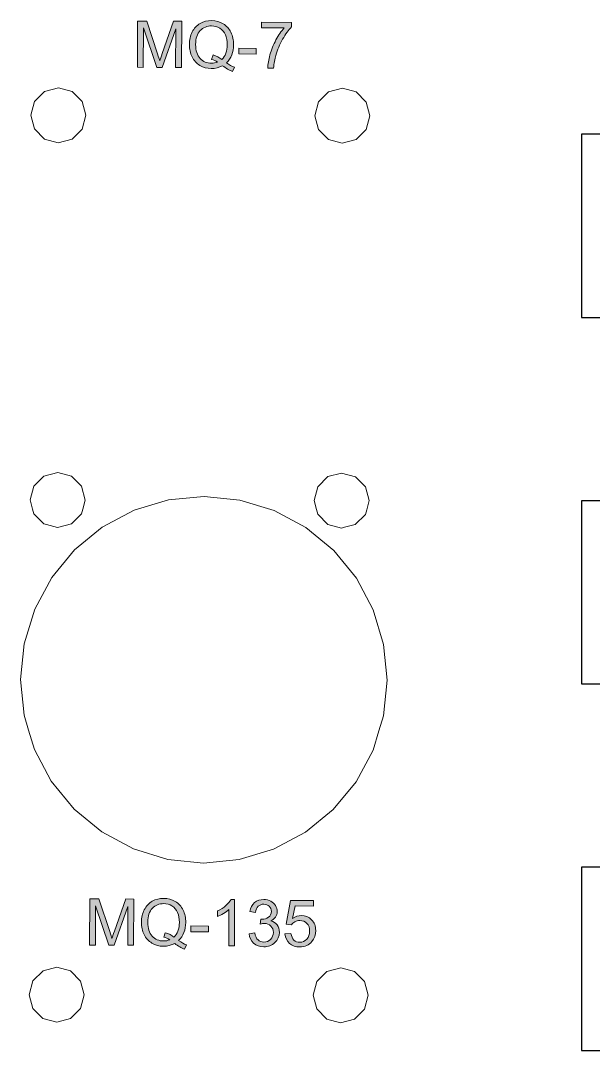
# Model space of a CAD drawing. Header units: inches. Extents: x -69 to 366, y -28 to 237.
# Drawn here: x 115.2 to 146.5, y 45 to 101.2 of the extents above; entities that cross this region are included whole.
import ezdxf

# ---------------------------------------------------------------- set-up
doc = ezdxf.new("R2010")
doc.units = ezdxf.units.IN
doc.header["$MEASUREMENT"] = 0
for name, color, linetype in [('Corte Exterior', 1, 'Continuous'), ('Corte Interior', 3, 'Continuous'), ('Graba Vector', 6, 'Continuous')]:
    doc.layers.add(name, color=color, linetype=linetype)

msp = doc.modelspace()

# ---------------------------------------------------------------- hatches: boundary and pattern name
at = {"layer": 'Graba Vector', "true_color": 0x575756}
h = msp.add_hatch(color=251, dxfattribs=at)
h.dxf.hatch_style = 2
edge = h.paths.add_edge_path()
edge.add_spline(control_points=[(121.602, 98.604), (121.602, 98.604), (121.616, 101.13), (121.616, 101.13), (121.616, 101.13), (122.119, 101.127), (122.119, 101.127), (122.119, 101.127), (122.707, 99.336), (122.707, 99.336), (122.761, 99.169), (122.801, 99.044), (122.826, 98.961), (122.855, 99.053), (122.9, 99.188), (122.962, 99.365), (122.962, 99.365), (123.576, 101.119), (123.576, 101.119), (123.576, 101.119), (124.025, 101.117), (124.025, 101.117), (124.025, 101.117), (124.012, 98.592), (124.012, 98.592), (124.012, 98.592), (123.69, 98.594), (123.69, 98.594), (123.69, 98.594), (123.701, 100.707), (123.701, 100.707), (123.701, 100.707), (122.956, 98.598), (122.956, 98.598), (122.956, 98.598), (122.655, 98.599), (122.655, 98.599), (122.655, 98.599), (121.936, 100.753), (121.936, 100.753), (121.936, 100.753), (121.925, 98.603), (121.925, 98.603), (121.925, 98.603), (121.602, 98.604), (121.602, 98.604)], knot_values=[0, 0, 0, 0, 1, 1, 1, 2, 2, 2, 3, 3, 3, 4, 4, 4, 5, 5, 5, 6, 6, 6, 7, 7, 7, 8, 8, 8, 9, 9, 9, 10, 10, 10, 11, 11, 11, 12, 12, 12, 13, 13, 13, 14, 14, 14, 15, 15, 15, 15], degree=3, periodic=1)
h = msp.add_hatch(color=251, dxfattribs=at)
h.dxf.hatch_style = 2
edge = h.paths.add_edge_path()
edge.add_spline(control_points=[(126.467, 98.849), (126.621, 98.741), (126.764, 98.663), (126.894, 98.612), (126.894, 98.612), (126.795, 98.38), (126.795, 98.38), (126.614, 98.447), (126.434, 98.551), (126.254, 98.694), (126.066, 98.59), (125.859, 98.539), (125.633, 98.54), (125.405, 98.541), (125.197, 98.598), (125.012, 98.71), (124.827, 98.82), (124.684, 98.976), (124.585, 99.176), (124.485, 99.377), (124.437, 99.602), (124.438, 99.853), (124.439, 100.102), (124.491, 100.329), (124.593, 100.533), (124.696, 100.736), (124.84, 100.891), (125.027, 100.997), (125.214, 101.103), (125.424, 101.155), (125.654, 101.154), (125.888, 101.152), (126.097, 101.096), (126.284, 100.984), (126.47, 100.872), (126.612, 100.716), (126.709, 100.517), (126.806, 100.317), (126.854, 100.092), (126.853, 99.842), (126.852, 99.634), (126.819, 99.447), (126.755, 99.281), (126.69, 99.115), (126.595, 98.971), (126.467, 98.849)], knot_values=[0, 0, 0, 0, 1, 1, 1, 2, 2, 2, 3, 3, 3, 4, 4, 4, 5, 5, 5, 6, 6, 6, 7, 7, 7, 8, 8, 8, 9, 9, 9, 10, 10, 10, 11, 11, 11, 12, 12, 12, 13, 13, 13, 14, 14, 14, 15, 15, 15, 15], degree=3, periodic=1)
edge = h.paths.add_edge_path()
edge.add_spline(control_points=[(125.733, 99.28), (125.926, 99.225), (126.084, 99.144), (126.209, 99.037), (126.406, 99.215), (126.506, 99.484), (126.508, 99.843), (126.509, 100.048), (126.475, 100.226), (126.406, 100.379), (126.338, 100.533), (126.237, 100.652), (126.104, 100.737), (125.97, 100.822), (125.82, 100.864), (125.653, 100.865), (125.404, 100.867), (125.197, 100.783), (125.032, 100.613), (124.867, 100.443), (124.784, 100.189), (124.782, 99.85), (124.78, 99.522), (124.86, 99.269), (125.022, 99.093), (125.183, 98.916), (125.39, 98.828), (125.643, 98.826), (125.763, 98.826), (125.875, 98.847), (125.981, 98.891), (125.877, 98.96), (125.767, 99.009), (125.652, 99.038), (125.652, 99.038), (125.733, 99.28), (125.733, 99.28)], knot_values=[0, 0, 0, 0, 1, 1, 1, 2, 2, 2, 3, 3, 3, 4, 4, 4, 5, 5, 5, 6, 6, 6, 7, 7, 7, 8, 8, 8, 9, 9, 9, 10, 10, 10, 11, 11, 11, 12, 12, 12, 12], degree=3, periodic=1)
h = msp.add_hatch(color=251, dxfattribs=at)
h.dxf.hatch_style = 2
edge = h.paths.add_edge_path()
edge.add_spline(control_points=[(128.376, 100.764), (128.376, 100.764), (128.378, 101.062), (128.378, 101.062), (128.378, 101.062), (130.013, 101.053), (130.013, 101.053), (130.013, 101.053), (130.012, 100.811), (130.012, 100.811), (129.85, 100.642), (129.69, 100.415), (129.53, 100.132), (129.37, 99.849), (129.247, 99.558), (129.159, 99.258), (129.096, 99.047), (129.056, 98.816), (129.037, 98.565), (129.037, 98.565), (128.718, 98.566), (128.718, 98.566), (128.723, 98.765), (128.763, 99.005), (128.839, 99.286), (128.915, 99.566), (129.024, 99.837), (129.165, 100.099), (129.305, 100.358), (129.455, 100.578), (129.613, 100.756), (129.613, 100.756), (128.376, 100.764), (128.376, 100.764)], knot_values=[0, 0, 0, 0, 1, 1, 1, 2, 2, 2, 3, 3, 3, 4, 4, 4, 5, 5, 5, 6, 6, 6, 7, 7, 7, 8, 8, 8, 9, 9, 9, 10, 10, 10, 11, 11, 11, 11], degree=3, periodic=1)
h = msp.add_hatch(color=251, dxfattribs=at)
h.dxf.hatch_style = 2
h.paths.add_polyline_path([(127.139, 99.333), (127.141, 99.645), (128.093, 99.64), (128.092, 99.328)])
h = msp.add_hatch(color=251, dxfattribs=at)
h.dxf.hatch_style = 2
edge = h.paths.add_edge_path()
edge.add_spline(control_points=[(118.989, 50.701), (118.989, 50.701), (119.002, 53.226), (119.002, 53.226), (119.002, 53.226), (119.505, 53.224), (119.505, 53.224), (119.505, 53.224), (120.093, 51.432), (120.093, 51.432), (120.147, 51.265), (120.187, 51.141), (120.212, 51.057), (120.241, 51.15), (120.287, 51.284), (120.348, 51.461), (120.348, 51.461), (120.962, 53.215), (120.962, 53.215), (120.962, 53.215), (121.411, 53.213), (121.411, 53.213), (121.411, 53.213), (121.398, 50.688), (121.398, 50.688), (121.398, 50.688), (121.077, 50.69), (121.077, 50.69), (121.077, 50.69), (121.088, 52.803), (121.088, 52.803), (121.088, 52.803), (120.343, 50.694), (120.343, 50.694), (120.343, 50.694), (120.041, 50.696), (120.041, 50.696), (120.041, 50.696), (119.322, 52.849), (119.322, 52.849), (119.322, 52.849), (119.311, 50.699), (119.311, 50.699), (119.311, 50.699), (118.989, 50.701), (118.989, 50.701)], knot_values=[0, 0, 0, 0, 1, 1, 1, 2, 2, 2, 3, 3, 3, 4, 4, 4, 5, 5, 5, 6, 6, 6, 7, 7, 7, 8, 8, 8, 9, 9, 9, 10, 10, 10, 11, 11, 11, 12, 12, 12, 13, 13, 13, 14, 14, 14, 15, 15, 15, 15], degree=3, periodic=1)
h = msp.add_hatch(color=251, dxfattribs=at)
h.dxf.hatch_style = 2
edge = h.paths.add_edge_path()
edge.add_spline(control_points=[(123.853, 50.945), (124.007, 50.838), (124.15, 50.759), (124.28, 50.709), (124.28, 50.709), (124.181, 50.477), (124.181, 50.477), (124, 50.544), (123.82, 50.648), (123.64, 50.79), (123.452, 50.687), (123.246, 50.636), (123.02, 50.637), (122.791, 50.638), (122.584, 50.694), (122.398, 50.806), (122.213, 50.917), (122.07, 51.073), (121.971, 51.273), (121.872, 51.474), (121.822, 51.698), (121.824, 51.949), (121.825, 52.198), (121.876, 52.425), (121.979, 52.629), (122.081, 52.833), (122.226, 52.988), (122.414, 53.093), (122.601, 53.199), (122.81, 53.251), (123.041, 53.25), (123.273, 53.249), (123.483, 53.193), (123.67, 53.081), (123.857, 52.969), (123.998, 52.813), (124.095, 52.613), (124.193, 52.413), (124.24, 52.188), (124.239, 51.938), (124.238, 51.731), (124.206, 51.543), (124.142, 51.378), (124.077, 51.211), (123.981, 51.068), (123.853, 50.945)], knot_values=[0, 0, 0, 0, 1, 1, 1, 2, 2, 2, 3, 3, 3, 4, 4, 4, 5, 5, 5, 6, 6, 6, 7, 7, 7, 8, 8, 8, 9, 9, 9, 10, 10, 10, 11, 11, 11, 12, 12, 12, 13, 13, 13, 14, 14, 14, 15, 15, 15, 15], degree=3, periodic=1)
edge = h.paths.add_edge_path()
edge.add_spline(control_points=[(123.119, 51.377), (123.312, 51.322), (123.47, 51.24), (123.595, 51.133), (123.792, 51.311), (123.892, 51.58), (123.894, 51.939), (123.895, 52.144), (123.862, 52.322), (123.793, 52.476), (123.724, 52.629), (123.623, 52.748), (123.49, 52.833), (123.356, 52.918), (123.206, 52.961), (123.04, 52.962), (122.79, 52.963), (122.584, 52.879), (122.418, 52.709), (122.253, 52.539), (122.17, 52.285), (122.168, 51.947), (122.166, 51.618), (122.246, 51.366), (122.408, 51.189), (122.569, 51.013), (122.776, 50.924), (123.03, 50.923), (123.149, 50.922), (123.261, 50.944), (123.367, 50.988), (123.263, 51.057), (123.153, 51.105), (123.037, 51.135), (123.037, 51.135), (123.119, 51.377), (123.119, 51.377)], knot_values=[0, 0, 0, 0, 1, 1, 1, 2, 2, 2, 3, 3, 3, 4, 4, 4, 5, 5, 5, 6, 6, 6, 7, 7, 7, 8, 8, 8, 9, 9, 9, 10, 10, 10, 11, 11, 11, 12, 12, 12, 12], degree=3, periodic=1)
h = msp.add_hatch(color=251, dxfattribs=at)
h.dxf.hatch_style = 2
edge = h.paths.add_edge_path()
edge.add_spline(control_points=[(126.899, 50.659), (126.899, 50.659), (126.589, 50.661), (126.589, 50.661), (126.589, 50.661), (126.599, 52.637), (126.599, 52.637), (126.524, 52.566), (126.425, 52.496), (126.304, 52.425), (126.182, 52.354), (126.074, 52.301), (125.977, 52.266), (125.977, 52.266), (125.979, 52.566), (125.979, 52.566), (126.152, 52.647), (126.304, 52.745), (126.435, 52.86), (126.565, 52.975), (126.658, 53.088), (126.712, 53.196), (126.712, 53.196), (126.911, 53.195), (126.911, 53.195), (126.911, 53.195), (126.899, 50.659), (126.899, 50.659)], knot_values=[0, 0, 0, 0, 1, 1, 1, 2, 2, 2, 3, 3, 3, 4, 4, 4, 5, 5, 5, 6, 6, 6, 7, 7, 7, 8, 8, 8, 9, 9, 9, 9], degree=3, periodic=1)
h = msp.add_hatch(color=251, dxfattribs=at)
h.dxf.hatch_style = 2
edge = h.paths.add_edge_path()
edge.add_spline(control_points=[(127.698, 51.321), (127.698, 51.321), (128.008, 51.361), (128.008, 51.361), (128.043, 51.185), (128.102, 51.058), (128.188, 50.98), (128.273, 50.902), (128.377, 50.863), (128.5, 50.862), (128.646, 50.861), (128.769, 50.912), (128.87, 51.012), (128.971, 51.112), (129.022, 51.238), (129.023, 51.386), (129.023, 51.529), (128.977, 51.646), (128.885, 51.739), (128.792, 51.832), (128.674, 51.879), (128.53, 51.88), (128.472, 51.88), (128.399, 51.869), (128.312, 51.846), (128.312, 51.846), (128.348, 52.118), (128.348, 52.118), (128.368, 52.116), (128.385, 52.114), (128.398, 52.114), (128.53, 52.114), (128.649, 52.148), (128.755, 52.216), (128.861, 52.284), (128.914, 52.39), (128.915, 52.534), (128.915, 52.648), (128.878, 52.742), (128.801, 52.817), (128.725, 52.892), (128.625, 52.93), (128.503, 52.93), (128.383, 52.931), (128.283, 52.894), (128.202, 52.818), (128.121, 52.743), (128.069, 52.629), (128.045, 52.478), (128.045, 52.478), (127.735, 52.535), (127.735, 52.535), (127.774, 52.743), (127.861, 52.903), (127.996, 53.017), (128.131, 53.131), (128.298, 53.186), (128.498, 53.185), (128.636, 53.185), (128.763, 53.155), (128.879, 53.095), (128.994, 53.035), (129.083, 52.955), (129.143, 52.852), (129.205, 52.749), (129.234, 52.64), (129.234, 52.525), (129.233, 52.416), (129.204, 52.317), (129.144, 52.228), (129.085, 52.138), (128.998, 52.067), (128.883, 52.015), (129.032, 51.98), (129.148, 51.908), (129.23, 51.799), (129.312, 51.69), (129.353, 51.554), (129.352, 51.391), (129.351, 51.171), (129.27, 50.985), (129.108, 50.832), (128.946, 50.679), (128.743, 50.604), (128.497, 50.605), (128.276, 50.606), (128.092, 50.673), (127.946, 50.806), (127.8, 50.94), (127.717, 51.111), (127.698, 51.321)], knot_values=[0, 0, 0, 0, 1, 1, 1, 2, 2, 2, 3, 3, 3, 4, 4, 4, 5, 5, 5, 6, 6, 6, 7, 7, 7, 8, 8, 8, 9, 9, 9, 10, 10, 10, 11, 11, 11, 12, 12, 12, 13, 13, 13, 14, 14, 14, 15, 15, 15, 16, 16, 16, 17, 17, 17, 18, 18, 18, 19, 19, 19, 20, 20, 20, 21, 21, 21, 22, 22, 22, 23, 23, 23, 24, 24, 24, 25, 25, 25, 26, 26, 26, 27, 27, 27, 28, 28, 28, 29, 29, 29, 30, 30, 30, 30], degree=3, periodic=1)
h = msp.add_hatch(color=251, dxfattribs=at)
h.dxf.hatch_style = 2
edge = h.paths.add_edge_path()
edge.add_spline(control_points=[(129.658, 51.306), (129.658, 51.306), (129.984, 51.332), (129.984, 51.332), (130.007, 51.173), (130.063, 51.054), (130.15, 50.973), (130.237, 50.893), (130.343, 50.853), (130.467, 50.852), (130.616, 50.852), (130.743, 50.907), (130.847, 51.019), (130.951, 51.131), (131.004, 51.28), (131.005, 51.467), (131.006, 51.643), (130.957, 51.783), (130.858, 51.886), (130.759, 51.989), (130.629, 52.041), (130.469, 52.041), (130.369, 52.042), (130.279, 52.019), (130.198, 51.974), (130.117, 51.93), (130.053, 51.871), (130.007, 51.799), (130.007, 51.799), (129.716, 51.838), (129.716, 51.838), (129.716, 51.838), (129.968, 53.134), (129.968, 53.134), (129.968, 53.134), (131.223, 53.128), (131.223, 53.128), (131.223, 53.128), (131.222, 52.831), (131.222, 52.831), (131.222, 52.831), (130.215, 52.836), (130.215, 52.836), (130.215, 52.836), (130.075, 52.159), (130.075, 52.159), (130.227, 52.263), (130.386, 52.315), (130.553, 52.314), (130.773, 52.313), (130.959, 52.236), (131.11, 52.082), (131.261, 51.928), (131.335, 51.732), (131.334, 51.491), (131.333, 51.263), (131.265, 51.066), (131.131, 50.9), (130.968, 50.696), (130.747, 50.595), (130.466, 50.597), (130.237, 50.598), (130.05, 50.664), (129.905, 50.793), (129.76, 50.922), (129.678, 51.094), (129.658, 51.306)], knot_values=[0, 0, 0, 0, 1, 1, 1, 2, 2, 2, 3, 3, 3, 4, 4, 4, 5, 5, 5, 6, 6, 6, 7, 7, 7, 8, 8, 8, 9, 9, 9, 10, 10, 10, 11, 11, 11, 12, 12, 12, 13, 13, 13, 14, 14, 14, 15, 15, 15, 16, 16, 16, 17, 17, 17, 18, 18, 18, 19, 19, 19, 20, 20, 20, 21, 21, 21, 22, 22, 22, 22], degree=3, periodic=1)
h = msp.add_hatch(color=251, dxfattribs=at)
h.dxf.hatch_style = 2
h.paths.add_polyline_path([(124.525, 51.429), (124.527, 51.742), (125.48, 51.736), (125.478, 51.425)])

# ---------------------------------------------------------------- linework, layer by layer
at = {"layer": 'Corte Exterior', "color": 7, "lineweight": 30, "true_color": 0xffffff}
for points in [[(150.843, 94.951), (145.843, 94.951), (145.843, 84.951), (150.843, 84.951)], [(150.843, 74.951), (145.843, 74.951), (145.843, 64.951), (150.843, 64.951)], [(150.843, 54.951), (145.843, 54.951), (145.843, 44.952), (150.843, 44.952)]]:
    msp.add_lwpolyline(points, dxfattribs=at)
at = {"layer": 'Corte Interior', "lineweight": 0}
for points in [[(116.537, 97.293), (115.986, 96.744), (115.784, 95.992), (115.984, 95.24), (116.532, 94.688), (117.284, 94.487), (118.037, 94.686), (118.587, 95.235), (118.79, 95.987), (118.59, 96.739), (118.041, 97.29), (117.29, 97.492), (116.537, 97.293)], [(133.541, 97.262), (132.789, 97.464), (132.037, 97.264), (131.486, 96.716), (131.284, 95.964), (131.483, 95.211), (132.033, 94.66), (132.784, 94.459), (133.536, 94.657), (134.087, 95.207), (134.289, 95.959), (134.09, 96.711), (133.541, 97.262)], [(116.499, 76.293), (115.948, 75.744), (115.746, 74.992), (115.877, 74.495), (115.946, 74.24), (116.494, 73.689), (116.649, 73.648), (117.246, 73.487), (117.998, 73.686), (118.1, 73.787), (118.55, 74.235), (118.618, 74.49), (118.752, 74.987), (118.552, 75.739), (118.003, 76.29), (117.252, 76.492), (116.499, 76.293)], [(131.446, 74.211), (131.995, 73.66), (132.746, 73.458), (132.908, 73.501), (133.498, 73.658), (134.049, 74.207), (134.118, 74.462), (134.252, 74.958), (134.052, 75.711), (133.503, 76.262), (132.752, 76.464), (131.999, 76.265), (131.448, 75.716), (131.246, 74.964), (131.378, 74.467), (131.446, 74.211)], [(127.163, 55.366), (129.04, 55.932), (130.771, 56.854), (132.29, 58.095), (133.536, 59.608), (134.465, 61.335), (134.788, 62.395), (135.037, 63.212), (135.232, 65.162), (135.044, 67.113), (134.479, 68.991), (133.556, 70.722), (132.316, 72.241), (130.802, 73.488), (129.074, 74.415), (127.198, 74.988), (125.248, 75.183), (123.479, 75.012), (123.296, 74.995), (121.419, 74.429), (119.687, 73.508), (118.169, 72.266), (116.923, 70.753), (115.995, 69.025), (115.421, 67.149), (115.226, 65.199), (115.414, 63.247), (115.661, 62.43), (115.981, 61.369), (116.903, 59.639), (118.144, 58.12), (119.657, 56.874), (121.385, 55.946), (123.26, 55.373), (123.444, 55.355), (125.211, 55.178), (127.163, 55.366)], [(117.949, 46.686), (118.5, 47.235), (118.703, 47.987), (118.503, 48.739), (117.954, 49.29), (117.202, 49.493), (116.45, 49.293), (115.899, 48.744), (115.697, 47.993), (115.896, 47.24), (116.445, 46.689), (117.197, 46.487), (117.949, 46.686)], [(134.003, 48.711), (133.454, 49.262), (132.702, 49.464), (131.95, 49.265), (131.399, 48.716), (131.196, 47.964), (131.396, 47.212), (131.945, 46.661), (132.697, 46.458), (133.449, 46.658), (134, 47.207), (134.202, 47.959), (134.003, 48.711)]]:
    msp.add_lwpolyline(points, dxfattribs=at)
at = {"layer": 'Graba Vector', "lineweight": 0}
for points in [[(127.139, 99.333), (127.141, 99.645), (128.093, 99.64), (128.092, 99.328), (127.139, 99.333)], [(124.525, 51.429), (124.527, 51.742), (125.48, 51.736), (125.478, 51.425), (124.525, 51.429)]]:
    msp.add_lwpolyline(points, dxfattribs=at)
for points, knots in [([(121.602, 98.604), (121.602, 98.604), (121.616, 101.13), (121.616, 101.13), (121.616, 101.13), (122.119, 101.127), (122.119, 101.127), (122.119, 101.127), (122.707, 99.336), (122.707, 99.336), (122.761, 99.169), (122.801, 99.044), (122.826, 98.961), (122.855, 99.053), (122.9, 99.188), (122.962, 99.365), (122.962, 99.365), (123.576, 101.119), (123.576, 101.119), (123.576, 101.119), (124.025, 101.117), (124.025, 101.117), (124.025, 101.117), (124.012, 98.592), (124.012, 98.592), (124.012, 98.592), (123.69, 98.594), (123.69, 98.594), (123.69, 98.594), (123.701, 100.707), (123.701, 100.707), (123.701, 100.707), (122.956, 98.598), (122.956, 98.598), (122.956, 98.598), (122.655, 98.599), (122.655, 98.599), (122.655, 98.599), (121.936, 100.753), (121.936, 100.753), (121.936, 100.753), (121.925, 98.603), (121.925, 98.603), (121.925, 98.603), (121.602, 98.604), (121.602, 98.604)], [0, 0, 0, 0, 1, 1, 1, 2, 2, 2, 3, 3, 3, 4, 4, 4, 5, 5, 5, 6, 6, 6, 7, 7, 7, 8, 8, 8, 9, 9, 9, 10, 10, 10, 11, 11, 11, 12, 12, 12, 13, 13, 13, 14, 14, 14, 15, 15, 15, 15]), ([(126.467, 98.849), (126.621, 98.741), (126.764, 98.663), (126.894, 98.612), (126.894, 98.612), (126.795, 98.38), (126.795, 98.38), (126.614, 98.447), (126.434, 98.551), (126.254, 98.694), (126.066, 98.59), (125.859, 98.539), (125.633, 98.54), (125.405, 98.541), (125.197, 98.598), (125.012, 98.71), (124.827, 98.82), (124.684, 98.976), (124.585, 99.176), (124.485, 99.377), (124.437, 99.602), (124.438, 99.853), (124.439, 100.102), (124.491, 100.329), (124.593, 100.533), (124.696, 100.736), (124.84, 100.891), (125.027, 100.997), (125.214, 101.103), (125.424, 101.155), (125.654, 101.154), (125.888, 101.152), (126.097, 101.096), (126.284, 100.984), (126.47, 100.872), (126.612, 100.716), (126.709, 100.517), (126.806, 100.317), (126.854, 100.092), (126.853, 99.842), (126.852, 99.634), (126.819, 99.447), (126.755, 99.281), (126.69, 99.115), (126.595, 98.971), (126.467, 98.849)], [0, 0, 0, 0, 1, 1, 1, 2, 2, 2, 3, 3, 3, 4, 4, 4, 5, 5, 5, 6, 6, 6, 7, 7, 7, 8, 8, 8, 9, 9, 9, 10, 10, 10, 11, 11, 11, 12, 12, 12, 13, 13, 13, 14, 14, 14, 15, 15, 15, 15]), ([(125.733, 99.28), (125.926, 99.225), (126.084, 99.144), (126.209, 99.037), (126.406, 99.215), (126.506, 99.484), (126.508, 99.843), (126.509, 100.048), (126.475, 100.226), (126.406, 100.379), (126.338, 100.533), (126.237, 100.652), (126.104, 100.737), (125.97, 100.822), (125.82, 100.864), (125.653, 100.865), (125.404, 100.867), (125.197, 100.783), (125.032, 100.613), (124.867, 100.443), (124.784, 100.189), (124.782, 99.85), (124.78, 99.522), (124.86, 99.269), (125.022, 99.093), (125.183, 98.916), (125.39, 98.828), (125.643, 98.826), (125.763, 98.826), (125.875, 98.847), (125.981, 98.891), (125.877, 98.96), (125.767, 99.009), (125.652, 99.038), (125.652, 99.038), (125.733, 99.28), (125.733, 99.28)], [0, 0, 0, 0, 1, 1, 1, 2, 2, 2, 3, 3, 3, 4, 4, 4, 5, 5, 5, 6, 6, 6, 7, 7, 7, 8, 8, 8, 9, 9, 9, 10, 10, 10, 11, 11, 11, 12, 12, 12, 12]), ([(128.376, 100.764), (128.376, 100.764), (128.378, 101.062), (128.378, 101.062), (128.378, 101.062), (130.013, 101.053), (130.013, 101.053), (130.013, 101.053), (130.012, 100.811), (130.012, 100.811), (129.85, 100.642), (129.69, 100.415), (129.53, 100.132), (129.37, 99.849), (129.247, 99.558), (129.159, 99.258), (129.096, 99.047), (129.056, 98.816), (129.037, 98.565), (129.037, 98.565), (128.718, 98.566), (128.718, 98.566), (128.723, 98.765), (128.763, 99.005), (128.839, 99.286), (128.915, 99.566), (129.024, 99.837), (129.165, 100.099), (129.305, 100.358), (129.455, 100.578), (129.613, 100.756), (129.613, 100.756), (128.376, 100.764), (128.376, 100.764)], [0, 0, 0, 0, 1, 1, 1, 2, 2, 2, 3, 3, 3, 4, 4, 4, 5, 5, 5, 6, 6, 6, 7, 7, 7, 8, 8, 8, 9, 9, 9, 10, 10, 10, 11, 11, 11, 11]), ([(118.989, 50.701), (118.989, 50.701), (119.002, 53.226), (119.002, 53.226), (119.002, 53.226), (119.505, 53.224), (119.505, 53.224), (119.505, 53.224), (120.093, 51.432), (120.093, 51.432), (120.147, 51.265), (120.187, 51.141), (120.212, 51.057), (120.241, 51.15), (120.287, 51.284), (120.348, 51.461), (120.348, 51.461), (120.962, 53.215), (120.962, 53.215), (120.962, 53.215), (121.411, 53.213), (121.411, 53.213), (121.411, 53.213), (121.398, 50.688), (121.398, 50.688), (121.398, 50.688), (121.077, 50.69), (121.077, 50.69), (121.077, 50.69), (121.088, 52.803), (121.088, 52.803), (121.088, 52.803), (120.343, 50.694), (120.343, 50.694), (120.343, 50.694), (120.041, 50.696), (120.041, 50.696), (120.041, 50.696), (119.322, 52.849), (119.322, 52.849), (119.322, 52.849), (119.311, 50.699), (119.311, 50.699), (119.311, 50.699), (118.989, 50.701), (118.989, 50.701)], [0, 0, 0, 0, 1, 1, 1, 2, 2, 2, 3, 3, 3, 4, 4, 4, 5, 5, 5, 6, 6, 6, 7, 7, 7, 8, 8, 8, 9, 9, 9, 10, 10, 10, 11, 11, 11, 12, 12, 12, 13, 13, 13, 14, 14, 14, 15, 15, 15, 15]), ([(123.853, 50.945), (124.007, 50.838), (124.15, 50.759), (124.28, 50.709), (124.28, 50.709), (124.181, 50.477), (124.181, 50.477), (124, 50.544), (123.82, 50.648), (123.64, 50.79), (123.452, 50.687), (123.246, 50.636), (123.02, 50.637), (122.791, 50.638), (122.584, 50.694), (122.398, 50.806), (122.213, 50.917), (122.07, 51.073), (121.971, 51.273), (121.872, 51.474), (121.822, 51.698), (121.824, 51.949), (121.825, 52.198), (121.876, 52.425), (121.979, 52.629), (122.081, 52.833), (122.226, 52.988), (122.414, 53.093), (122.601, 53.199), (122.81, 53.251), (123.041, 53.25), (123.273, 53.249), (123.483, 53.193), (123.67, 53.081), (123.857, 52.969), (123.998, 52.813), (124.095, 52.613), (124.193, 52.413), (124.24, 52.188), (124.239, 51.938), (124.238, 51.731), (124.206, 51.543), (124.142, 51.378), (124.077, 51.211), (123.981, 51.068), (123.853, 50.945)], [0, 0, 0, 0, 1, 1, 1, 2, 2, 2, 3, 3, 3, 4, 4, 4, 5, 5, 5, 6, 6, 6, 7, 7, 7, 8, 8, 8, 9, 9, 9, 10, 10, 10, 11, 11, 11, 12, 12, 12, 13, 13, 13, 14, 14, 14, 15, 15, 15, 15]), ([(123.119, 51.377), (123.312, 51.322), (123.47, 51.24), (123.595, 51.133), (123.792, 51.311), (123.892, 51.58), (123.894, 51.939), (123.895, 52.144), (123.862, 52.322), (123.793, 52.476), (123.724, 52.629), (123.623, 52.748), (123.49, 52.833), (123.356, 52.918), (123.206, 52.961), (123.04, 52.962), (122.79, 52.963), (122.584, 52.879), (122.418, 52.709), (122.253, 52.539), (122.17, 52.285), (122.168, 51.947), (122.166, 51.618), (122.246, 51.366), (122.408, 51.189), (122.569, 51.013), (122.776, 50.924), (123.03, 50.923), (123.149, 50.922), (123.261, 50.944), (123.367, 50.988), (123.263, 51.057), (123.153, 51.105), (123.037, 51.135), (123.037, 51.135), (123.119, 51.377), (123.119, 51.377)], [0, 0, 0, 0, 1, 1, 1, 2, 2, 2, 3, 3, 3, 4, 4, 4, 5, 5, 5, 6, 6, 6, 7, 7, 7, 8, 8, 8, 9, 9, 9, 10, 10, 10, 11, 11, 11, 12, 12, 12, 12]), ([(126.899, 50.659), (126.899, 50.659), (126.589, 50.661), (126.589, 50.661), (126.589, 50.661), (126.599, 52.637), (126.599, 52.637), (126.524, 52.566), (126.425, 52.496), (126.304, 52.425), (126.182, 52.354), (126.074, 52.301), (125.977, 52.266), (125.977, 52.266), (125.979, 52.566), (125.979, 52.566), (126.152, 52.647), (126.304, 52.745), (126.435, 52.86), (126.565, 52.975), (126.658, 53.088), (126.712, 53.196), (126.712, 53.196), (126.911, 53.195), (126.911, 53.195), (126.911, 53.195), (126.899, 50.659), (126.899, 50.659)], [0, 0, 0, 0, 1, 1, 1, 2, 2, 2, 3, 3, 3, 4, 4, 4, 5, 5, 5, 6, 6, 6, 7, 7, 7, 8, 8, 8, 9, 9, 9, 9]), ([(127.698, 51.321), (127.698, 51.321), (128.008, 51.361), (128.008, 51.361), (128.043, 51.185), (128.102, 51.058), (128.188, 50.98), (128.273, 50.902), (128.377, 50.863), (128.5, 50.862), (128.646, 50.861), (128.769, 50.912), (128.87, 51.012), (128.971, 51.112), (129.022, 51.238), (129.023, 51.386), (129.023, 51.529), (128.977, 51.646), (128.885, 51.739), (128.792, 51.832), (128.674, 51.879), (128.53, 51.88), (128.472, 51.88), (128.399, 51.869), (128.312, 51.846), (128.312, 51.846), (128.348, 52.118), (128.348, 52.118), (128.368, 52.116), (128.385, 52.114), (128.398, 52.114), (128.53, 52.114), (128.649, 52.148), (128.755, 52.216), (128.861, 52.284), (128.914, 52.39), (128.915, 52.534), (128.915, 52.648), (128.878, 52.742), (128.801, 52.817), (128.725, 52.892), (128.625, 52.93), (128.503, 52.93), (128.383, 52.931), (128.283, 52.894), (128.202, 52.818), (128.121, 52.743), (128.069, 52.629), (128.045, 52.478), (128.045, 52.478), (127.735, 52.535), (127.735, 52.535), (127.774, 52.743), (127.861, 52.903), (127.996, 53.017), (128.131, 53.131), (128.298, 53.186), (128.498, 53.185), (128.636, 53.185), (128.763, 53.155), (128.879, 53.095), (128.994, 53.035), (129.083, 52.955), (129.143, 52.852), (129.205, 52.749), (129.234, 52.64), (129.234, 52.525), (129.233, 52.416), (129.204, 52.317), (129.144, 52.228), (129.085, 52.138), (128.998, 52.067), (128.883, 52.015), (129.032, 51.98), (129.148, 51.908), (129.23, 51.799), (129.312, 51.69), (129.353, 51.554), (129.352, 51.391), (129.351, 51.171), (129.27, 50.985), (129.108, 50.832), (128.946, 50.679), (128.743, 50.604), (128.497, 50.605), (128.276, 50.606), (128.092, 50.673), (127.946, 50.806), (127.8, 50.94), (127.717, 51.111), (127.698, 51.321)], [0, 0, 0, 0, 1, 1, 1, 2, 2, 2, 3, 3, 3, 4, 4, 4, 5, 5, 5, 6, 6, 6, 7, 7, 7, 8, 8, 8, 9, 9, 9, 10, 10, 10, 11, 11, 11, 12, 12, 12, 13, 13, 13, 14, 14, 14, 15, 15, 15, 16, 16, 16, 17, 17, 17, 18, 18, 18, 19, 19, 19, 20, 20, 20, 21, 21, 21, 22, 22, 22, 23, 23, 23, 24, 24, 24, 25, 25, 25, 26, 26, 26, 27, 27, 27, 28, 28, 28, 29, 29, 29, 30, 30, 30, 30]), ([(129.658, 51.306), (129.658, 51.306), (129.984, 51.332), (129.984, 51.332), (130.007, 51.173), (130.063, 51.054), (130.15, 50.973), (130.237, 50.893), (130.343, 50.853), (130.467, 50.852), (130.616, 50.852), (130.743, 50.907), (130.847, 51.019), (130.951, 51.131), (131.004, 51.28), (131.005, 51.467), (131.006, 51.643), (130.957, 51.783), (130.858, 51.886), (130.759, 51.989), (130.629, 52.041), (130.469, 52.041), (130.369, 52.042), (130.279, 52.019), (130.198, 51.974), (130.117, 51.93), (130.053, 51.871), (130.007, 51.799), (130.007, 51.799), (129.716, 51.838), (129.716, 51.838), (129.716, 51.838), (129.968, 53.134), (129.968, 53.134), (129.968, 53.134), (131.223, 53.128), (131.223, 53.128), (131.223, 53.128), (131.222, 52.831), (131.222, 52.831), (131.222, 52.831), (130.215, 52.836), (130.215, 52.836), (130.215, 52.836), (130.075, 52.159), (130.075, 52.159), (130.227, 52.263), (130.386, 52.315), (130.553, 52.314), (130.773, 52.313), (130.959, 52.236), (131.11, 52.082), (131.261, 51.928), (131.335, 51.732), (131.334, 51.491), (131.333, 51.263), (131.265, 51.066), (131.131, 50.9), (130.968, 50.696), (130.747, 50.595), (130.466, 50.597), (130.237, 50.598), (130.05, 50.664), (129.905, 50.793), (129.76, 50.922), (129.678, 51.094), (129.658, 51.306)], [0, 0, 0, 0, 1, 1, 1, 2, 2, 2, 3, 3, 3, 4, 4, 4, 5, 5, 5, 6, 6, 6, 7, 7, 7, 8, 8, 8, 9, 9, 9, 10, 10, 10, 11, 11, 11, 12, 12, 12, 13, 13, 13, 14, 14, 14, 15, 15, 15, 16, 16, 16, 17, 17, 17, 18, 18, 18, 19, 19, 19, 20, 20, 20, 21, 21, 21, 22, 22, 22, 22])]:
    msp.add_open_spline(points, degree=3, knots=knots, dxfattribs=at)

doc.saveas('drawing.dxf')
